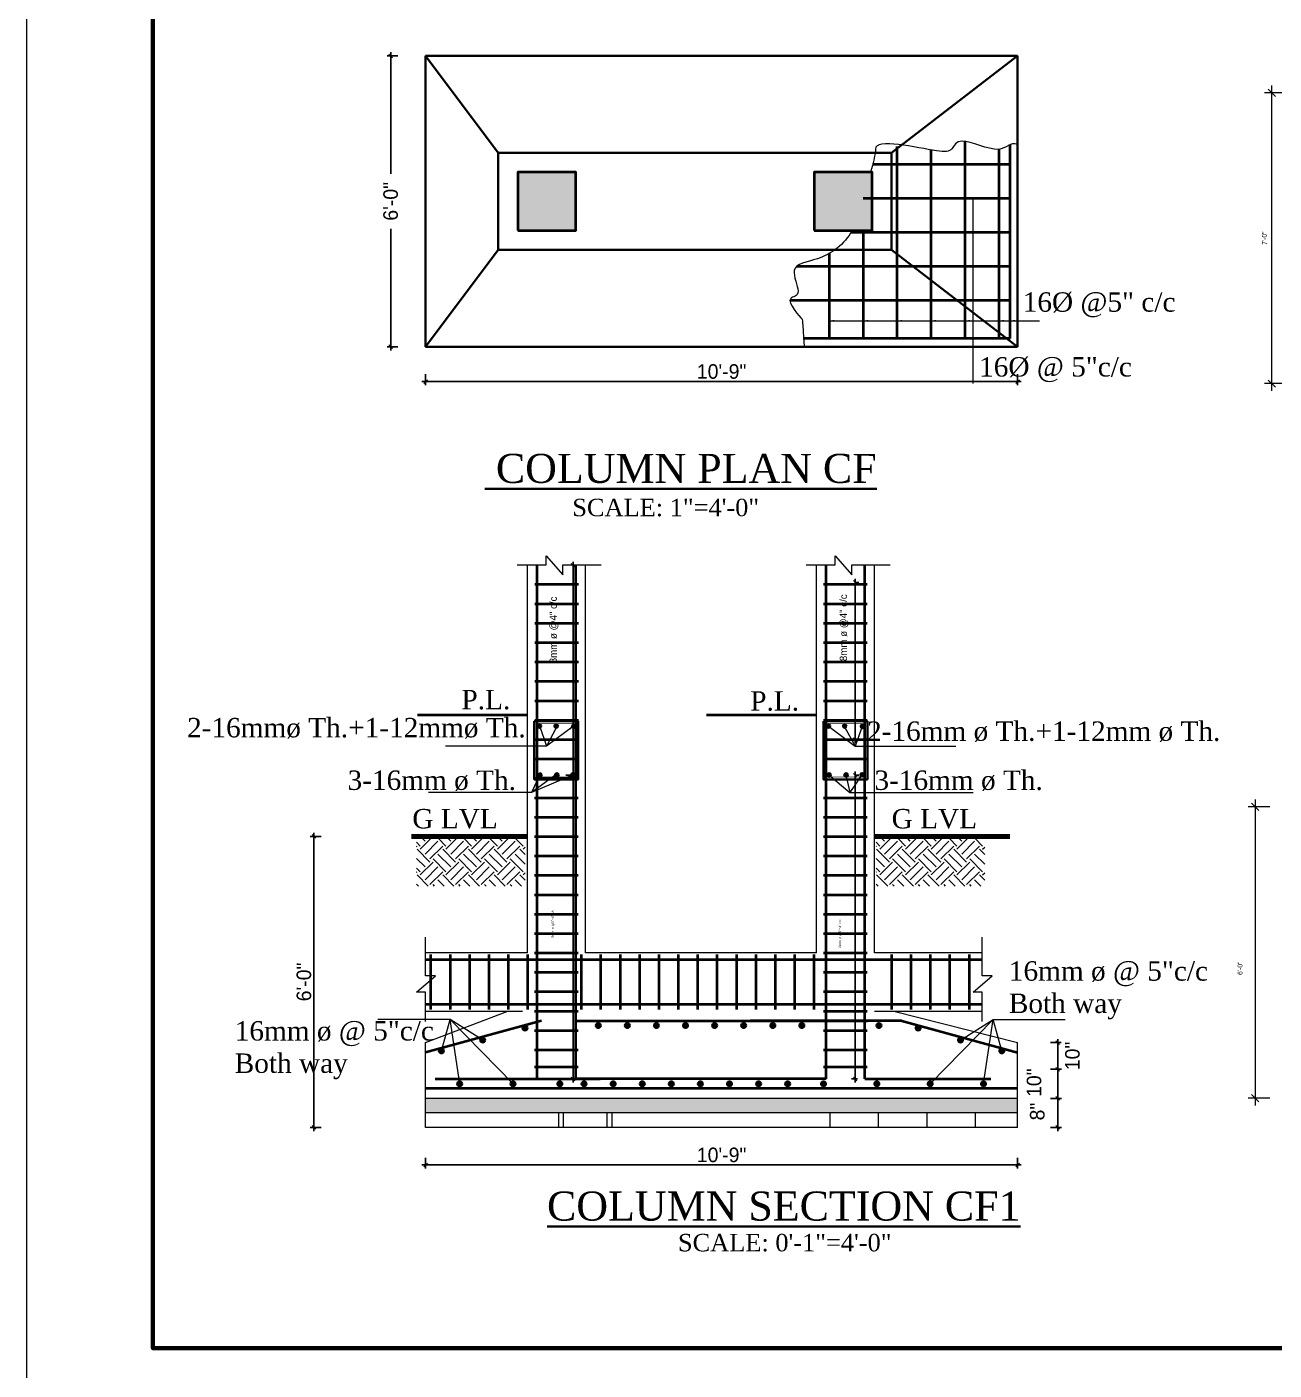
# Model space of a CAD drawing. Header units: inches. Extents: x -12073856 to 12321241, y -1226296 to 1319224.
# Drawn here: x 120330 to 120844, y 44342 to 44896 of the extents above; entities that cross this region are included whole.
import ezdxf
from ezdxf.enums import TextEntityAlignment as Align

# ---------------------------------------------------------------- set-up
doc = ezdxf.new("R2010")
doc.units = ezdxf.units.IN
doc.header["$MEASUREMENT"] = 0
doc.header["$PDMODE"] = 35
for name, color, linetype, lineweight in [('BORDER', 7, 'Continuous', 60), ('Column', 181, 'Continuous', 40), ('DIM_LINE', 173, 'Continuous', 20), ('elevation', 181, 'Continuous', 20), ('HACTH', 253, 'Continuous', 5), ('Hatch', 9, 'Continuous', 9), ('ST-REINFOR', 201, 'Continuous', 40), ('TEXT', 255, 'Continuous', 35), ('TRENCH', 1, 'Continuous', 35), ('WALL', 1, 'Continuous', 30), ('WALL ELV', 20, 'Continuous', 20), ('WALL SEC', 2, 'Continuous', 35), ('Window', 3, 'Continuous', 0)]:
    doc.layers.add(name, color=color, linetype=linetype, lineweight=lineweight)
doc.styles.add('NIR', font='COPRGTL.TTF')
doc.styles.add('ordinary', font='times.ttf')
doc.styles.get("Standard").update_dxf_attribs({"font": 'arial.ttf'})
doc.styles.add('TIMES 48', font='times.ttf', dxfattribs={"height": 4})
doc.dimstyles.new('Copy of Standard', dxfattribs={"dimtxt": 12, "dimasz": 4, "dimexe": 0, "dimexo": 6, "dimgap": 3, "dimtad": 1, "dimdec": 0, "dimzin": 0, "dimdsep": 46, "dimlunit": 4, "dimtxsty": 'Standard', "dimblk": 'ARCHTICK', "dimcen": 0.09, "dimdle": 3, "dimclrd": 256, "dimadec": 0, "dimazin": 0, "dimtfac": 1, "dimtdec": 0, "dimtofl": 0, "dimtmove": 0, "dimatfit": 3, "dimfxl": 1, "dimfxlon": 1, "dimtolj": 1, "dimtzin": 0, "dimlwd": -1, "dimarcsym": 0})
doc.dimstyles.new('nir 48', dxfattribs={"dimscale": 0.5, "dimtxt": 24, "dimasz": 3, "dimexe": 3, "dimexo": 6, "dimgap": 2, "dimtad": 3, "dimdec": 0, "dimzin": 3, "dimlunit": 4, "dimtxsty": 'NIR', "dimblk": 'OBLIQUE', "dimcen": 2.5, "dimdle": 3, "dimclrt": 3, "dimadec": 0, "dimazin": 0, "dimtfac": 1, "dimtdec": 0, "dimtmove": 2, "dimatfit": 3, "dimfxl": 1, "dimarcsym": 0})

# ---------------------------------------------------------------- blocks, each defined once
blk = doc.blocks.new('_Oblique')
at = {"color": 0, "linetype": 'ByBlock', "lineweight": -2}
blk.add_line((-0.5, -0.5), (0.5, 0.5), dxfattribs=at)
blk = doc.blocks.new('*D872')
at = {"layer": 'Defpoints', "color": 0, "lineweight": -2, "transparency": 16777216}
for p in [(83886.44, -112821.73), (83873.84, -112881.78), (83881.5, -112881.78)]:
    blk.add_point(p, dxfattribs=at)
at = {"layer": 'DIM_LINE', "color": 0, "lineweight": -2, "transparency": 16777216}
for p, q in [((83876.84, -112821.73), (83872.34, -112821.73)), ((83876.84, -112881.78), (83872.34, -112881.78))]:
    blk.add_line(p, q, dxfattribs=at)
at = {"layer": 'DIM_LINE', "color": 0, "linetype": 'ByBlock', "lineweight": -2, "transparency": 16777216}
blk.add_line((83873.84, -112820.23), (83873.84, -112883.28), dxfattribs=at)
at = {"layer": 'DIM_LINE', "color": 0, "lineweight": -2, "transparency": 16777216, "xscale": 1.5, "yscale": 1.5, "zscale": 1.5}
for p, rotation in [((83873.84, -112821.73), 90), ((83873.84, -112881.78), 270)]:
    blk.add_blockref('_Oblique', p, dxfattribs=dict(at, rotation=rotation))
at = {"layer": 'DIM_LINE', "color": 3, "transparency": 16777216, "insert": (83870.7, -112855), "char_height": 1, "attachment_point": 5, "rotation": 90, "style": 'NIR'}
blk.add_mtext('6\'-0"', dxfattribs=at)
blk = doc.blocks.new('*D873')
at = {"layer": 'Defpoints', "color": 0, "lineweight": -2, "transparency": 16777216}
for p in [(83877.26, -112674.45), (83886.26, -112674.45), (83886.26, -112734.44)]:
    blk.add_point(p, dxfattribs=at)
at = {"layer": 'DIM_LINE', "color": 0, "lineweight": -2, "transparency": 16777216}
for p, q in [((83880.26, -112674.45), (83875.76, -112674.45)), ((83880.26, -112734.44), (83875.76, -112734.44))]:
    blk.add_line(p, q, dxfattribs=at)
at = {"layer": 'DIM_LINE', "color": 0, "linetype": 'ByBlock', "lineweight": -2, "transparency": 16777216}
blk.add_line((83877.26, -112735.94), (83877.26, -112672.95), dxfattribs=at)
at = {"layer": 'DIM_LINE', "color": 0, "lineweight": -2, "transparency": 16777216, "xscale": 1.5, "yscale": 1.5, "zscale": 1.5}
for p, rotation in [((83877.26, -112674.45), 90), ((83877.26, -112734.44), 270)]:
    blk.add_blockref('_Oblique', p, dxfattribs=dict(at, rotation=rotation))
at = {"layer": 'DIM_LINE', "color": 3, "transparency": 16777216, "insert": (83875.73, -112704.44), "char_height": 1, "attachment_point": 5, "rotation": 90, "style": 'NIR'}
blk.add_mtext('7\'-0"', dxfattribs=at)
blk = doc.blocks.new('A$C269C7F18')
at = {"layer": 'Column'}
h = blk.add_hatch(color=256, dxfattribs=at)
h.paths.add_polyline_path([(12, 12), (8.85, 12), (8.86, 6), (12, 6)])
h.paths.add_polyline_path([(5.74, 12), (0, 12), (0, 6), (5.75, 6)])
h.paths.add_polyline_path([(8.85, 12), (5.74, 12), (5.75, 6), (8.86, 6)])
h.paths.add_polyline_path([(5.75, 6), (0, 6), (0, 0), (5.76, 0)])
h.paths.add_polyline_path([(8.86, 6), (5.75, 6), (5.76, 0), (8.87, 0)])
h.paths.add_polyline_path([(12, 6), (8.86, 6), (8.87, 0), (12, 0)])
blk.add_lwpolyline([(0, 0), (12, 0), (12, 12), (0, 12)], close=True, dxfattribs=at)
blk = doc.blocks.new('_ArchTick')
at = {"color": 0, "linetype": 'ByBlock', "const_width": 0.15}
blk.add_lwpolyline([(-0.5, -0.5), (0.5, 0.5)], dxfattribs=at)
blk = doc.blocks.new('*D1030')
at = {"layer": 'Defpoints', "color": 0, "transparency": 16777216}
for p in [(120479.7, 44883.94), (120494.09, 44883.94), (120494.09, 44763.94)]:
    blk.add_point(p, dxfattribs=at)
at = {"layer": 'DIM_LINE', "color": 0, "lineweight": -2, "transparency": 16777216}
for p, q in [((120482.7, 44883.94), (120478.2, 44883.94)), ((120482.7, 44763.94), (120478.2, 44763.94))]:
    blk.add_line(p, q, dxfattribs=at)
at = {"layer": 'DIM_LINE', "color": 0, "linetype": 'ByBlock', "lineweight": -2, "transparency": 16777216}
for p, q in [((120479.7, 44885.44), (120479.7, 44835.25)), ((120479.7, 44762.44), (120479.7, 44812.62))]:
    blk.add_line(p, q, dxfattribs=at)
at = {"layer": 'DIM_LINE', "color": 0, "lineweight": -2, "transparency": 16777216, "xscale": 1.5, "yscale": 1.5, "zscale": 1.5}
for p, rotation in [((120479.7, 44883.94), 90), ((120479.7, 44763.94), 270)]:
    blk.add_blockref('_Oblique', p, dxfattribs=dict(at, rotation=rotation))
at = {"layer": 'DIM_LINE', "color": 3, "transparency": 16777216, "insert": (120479.7, 44823.94), "char_height": 6, "attachment_point": 5, "rotation": 90, "style": 'NIR'}
blk.add_mtext('6\'-0"', dxfattribs=at)
blk = doc.blocks.new('*D1031')
at = {"layer": 'Defpoints', "color": 0, "transparency": 16777216}
for p in [(120553.02, 44673.78), (120554.94, 44587.24), (120560.09, 44587.24)]:
    blk.add_point(p, dxfattribs=at)
at = {"layer": 'DIM_LINE', "color": 0, "linetype": 'ByBlock', "lineweight": -2, "transparency": 16777216}
blk.add_line((120554.94, 44675.28), (120554.94, 44585.74), dxfattribs=at)
at = {"layer": 'DIM_LINE', "color": 0, "lineweight": -2, "transparency": 16777216}
for p, q in [((120554.94, 44673.78), (120556.44, 44673.78)), ((120557.09, 44587.24), (120553.44, 44587.24))]:
    blk.add_line(p, q, dxfattribs=at)
at = {"layer": 'DIM_LINE', "color": 0, "lineweight": -2, "transparency": 16777216, "xscale": 1.5, "yscale": 1.5, "zscale": 1.5}
for p, rotation in [((120554.94, 44673.78), 90), ((120554.94, 44587.24), 270)]:
    blk.add_blockref('_Oblique', p, dxfattribs=dict(at, rotation=rotation))
at = {"layer": 'DIM_LINE', "color": 3, "transparency": 16777216, "insert": (120547.05, 44647.16), "char_height": 3, "attachment_point": 5, "rotation": 90, "style": 'NIR'}
blk.add_mtext('8mm ø @4" c/c', dxfattribs=at)
blk = doc.blocks.new('*D1032')
at = {"layer": 'Defpoints', "color": 0, "transparency": 16777216}
for p in [(120542.09, 44587.24), (120554.94, 44461.97), (120556.09, 44461.97)]:
    blk.add_point(p, dxfattribs=at)
at = {"layer": 'DIM_LINE', "color": 0, "linetype": 'ByBlock', "lineweight": -2, "transparency": 16777216}
blk.add_line((120554.94, 44588.74), (120554.94, 44460.47), dxfattribs=at)
at = {"layer": 'DIM_LINE', "color": 0, "lineweight": -2, "transparency": 16777216}
for p, q in [((120551.94, 44587.24), (120556.44, 44587.24)), ((120554.94, 44461.97), (120553.44, 44461.97))]:
    blk.add_line(p, q, dxfattribs=at)
at = {"layer": 'DIM_LINE', "color": 0, "lineweight": -2, "transparency": 16777216, "xscale": 1.5, "yscale": 1.5, "zscale": 1.5}
for p, rotation in [((120554.94, 44587.24), 90), ((120554.94, 44461.97), 270)]:
    blk.add_blockref('_Oblique', p, dxfattribs=dict(at, rotation=rotation))
at = {"layer": 'DIM_LINE', "color": 3, "transparency": 16777216, "insert": (120546.58, 44525.98), "char_height": 1, "attachment_point": 5, "rotation": 90, "style": 'NIR'}
blk.add_mtext('8mm ø @6"+4" c/c', dxfattribs=at)
blk = doc.blocks.new('*D1033')
at = {"layer": 'Defpoints', "color": 0, "transparency": 16777216}
for p in [(120670.94, 44666.77), (120671.33, 44601.94), (120671.33, 44601.94)]:
    blk.add_point(p, dxfattribs=at)
at = {"layer": 'DIM_LINE', "color": 0, "linetype": 'ByBlock', "lineweight": -2, "transparency": 16777216}
blk.add_line((120671.33, 44668.27), (120671.33, 44600.44), dxfattribs=at)
at = {"layer": 'DIM_LINE', "color": 0, "lineweight": -2, "transparency": 16777216}
for p, q in [((120671.33, 44666.77), (120672.83, 44666.77)), ((120671.33, 44601.94), (120669.83, 44601.94))]:
    blk.add_line(p, q, dxfattribs=at)
at = {"layer": 'DIM_LINE', "color": 0, "lineweight": -2, "transparency": 16777216, "xscale": 1.5, "yscale": 1.5, "zscale": 1.5}
for p, rotation in [((120671.33, 44666.77), 90), ((120671.33, 44601.94), 270)]:
    blk.add_blockref('_Oblique', p, dxfattribs=dict(at, rotation=rotation))
at = {"layer": 'DIM_LINE', "color": 3, "transparency": 16777216, "insert": (120666.78, 44648.06), "char_height": 3, "attachment_point": 5, "rotation": 90, "style": 'NIR'}
blk.add_mtext('8mm ø @4" c/c', dxfattribs=at)
blk = doc.blocks.new('*D1034')
at = {"layer": 'Defpoints', "color": 0, "transparency": 16777216}
for p in [(120669.32, 44587.24), (120671.33, 44461.97), (120675.33, 44461.97)]:
    blk.add_point(p, dxfattribs=at)
at = {"layer": 'DIM_LINE', "color": 0, "linetype": 'ByBlock', "lineweight": -2, "transparency": 16777216}
blk.add_line((120671.33, 44588.74), (120671.33, 44460.47), dxfattribs=at)
at = {"layer": 'DIM_LINE', "color": 0, "lineweight": -2, "transparency": 16777216}
for p, q in [((120671.33, 44587.24), (120672.83, 44587.24)), ((120672.33, 44461.97), (120669.83, 44461.97))]:
    blk.add_line(p, q, dxfattribs=at)
at = {"layer": 'DIM_LINE', "color": 0, "lineweight": -2, "transparency": 16777216, "xscale": 1.5, "yscale": 1.5, "zscale": 1.5}
for p, rotation in [((120671.33, 44587.24), 90), ((120671.33, 44461.97), 270)]:
    blk.add_blockref('_Oblique', p, dxfattribs=dict(at, rotation=rotation))
at = {"layer": 'DIM_LINE', "color": 3, "transparency": 16777216, "insert": (120665.14, 44521.97), "char_height": 1, "attachment_point": 5, "rotation": 90, "style": 'NIR'}
blk.add_mtext('8mm ø @6"+4" c/c', dxfattribs=at)
blk = doc.blocks.new('*D1035')
at = {"layer": 'Defpoints', "color": 0, "transparency": 16777216}
for p in [(120448.03, 44561.97), (120460.95, 44561.97), (120460.95, 44441.97)]:
    blk.add_point(p, dxfattribs=at)
at = {"layer": 'DIM_LINE', "color": 0, "lineweight": -2, "transparency": 16777216}
for p, q in [((120451.03, 44561.97), (120446.53, 44561.97)), ((120451.03, 44441.97), (120446.53, 44441.97))]:
    blk.add_line(p, q, dxfattribs=at)
at = {"layer": 'DIM_LINE', "color": 0, "linetype": 'ByBlock', "lineweight": -2, "transparency": 16777216}
blk.add_line((120448.03, 44440.47), (120448.03, 44563.47), dxfattribs=at)
at = {"layer": 'DIM_LINE', "color": 0, "lineweight": -2, "transparency": 16777216, "xscale": 1.5, "yscale": 1.5, "zscale": 1.5}
for p, rotation in [((120448.03, 44561.97), 90), ((120448.03, 44441.97), 270)]:
    blk.add_blockref('_Oblique', p, dxfattribs=dict(at, rotation=rotation))
at = {"layer": 'DIM_LINE', "color": 3, "transparency": 16777216, "insert": (120443.92, 44501.97), "char_height": 6, "attachment_point": 5, "rotation": 90, "style": 'NIR'}
blk.add_mtext('6\'-0"', dxfattribs=at)
blk = doc.blocks.new('*D1036')
at = {"layer": 'Defpoints', "color": 0, "transparency": 16777216}
for p in [(120718.01, 44453.97), (120718.01, 44441.97), (120754.9, 44441.97)]:
    blk.add_point(p, dxfattribs=at)
at = {"layer": 'DIM_LINE', "color": 0, "linetype": 'ByBlock', "lineweight": -2, "transparency": 16777216}
blk.add_line((120754.9, 44455.47), (120754.9, 44440.47), dxfattribs=at)
at = {"layer": 'DIM_LINE', "color": 0, "lineweight": -2, "transparency": 16777216}
for p, q in [((120751.9, 44453.97), (120756.4, 44453.97)), ((120751.9, 44441.97), (120756.4, 44441.97))]:
    blk.add_line(p, q, dxfattribs=at)
at = {"layer": 'DIM_LINE', "color": 0, "lineweight": -2, "transparency": 16777216, "xscale": 1.5, "yscale": 1.5, "zscale": 1.5}
for p, rotation in [((120754.9, 44453.97), 90), ((120754.9, 44441.97), 270)]:
    blk.add_blockref('_Oblique', p, dxfattribs=dict(at, rotation=rotation))
at = {"layer": 'DIM_LINE', "color": 3, "transparency": 16777216, "insert": (120746.49, 44448.52), "char_height": 6, "attachment_point": 5, "rotation": 90, "style": 'NIR'}
blk.add_mtext('8"', dxfattribs=at)
blk = doc.blocks.new('*D1037')
at = {"layer": 'Defpoints', "color": 0, "transparency": 16777216}
for p in [(120718.24, 44465.97), (120754.9, 44465.97), (120701.45, 44453.97)]:
    blk.add_point(p, dxfattribs=at)
at = {"layer": 'DIM_LINE', "color": 0, "linetype": 'ByBlock', "lineweight": -2, "transparency": 16777216}
blk.add_line((120754.9, 44452.47), (120754.9, 44467.47), dxfattribs=at)
at = {"layer": 'DIM_LINE', "color": 0, "lineweight": -2, "transparency": 16777216}
for p, q in [((120751.9, 44465.97), (120756.4, 44465.97)), ((120751.9, 44453.97), (120756.4, 44453.97))]:
    blk.add_line(p, q, dxfattribs=at)
at = {"layer": 'DIM_LINE', "color": 0, "lineweight": -2, "transparency": 16777216, "xscale": 1.5, "yscale": 1.5, "zscale": 1.5}
for p, rotation in [((120754.9, 44465.97), 90), ((120754.9, 44453.97), 270)]:
    blk.add_blockref('_Oblique', p, dxfattribs=dict(at, rotation=rotation))
at = {"layer": 'DIM_LINE', "color": 3, "transparency": 16777216, "insert": (120745.16, 44460.42), "char_height": 6, "attachment_point": 5, "rotation": 90, "style": 'NIR'}
blk.add_mtext('10"', dxfattribs=at)
blk = doc.blocks.new('*D1038')
at = {"layer": 'Defpoints', "color": 0, "transparency": 16777216}
for p in [(120494.09, 44763.94), (120738.36, 44763.94), (120738.36, 44749.61)]:
    blk.add_point(p, dxfattribs=at)
at = {"layer": 'DIM_LINE', "color": 0, "linetype": 'ByBlock', "lineweight": -2, "transparency": 16777216}
blk.add_line((120492.59, 44749.61), (120739.86, 44749.61), dxfattribs=at)
at = {"layer": 'DIM_LINE', "color": 0, "lineweight": -2, "transparency": 16777216}
for p, q in [((120494.09, 44752.61), (120494.09, 44748.11)), ((120738.36, 44752.61), (120738.36, 44748.11))]:
    blk.add_line(p, q, dxfattribs=at)
at = {"layer": 'DIM_LINE', "color": 0, "lineweight": -2, "transparency": 16777216, "xscale": 1.5, "yscale": 1.5, "zscale": 1.5, "rotation": 180}
blk.add_blockref('_Oblique', (120494.09, 44749.61), dxfattribs=at)
at = {"layer": 'DIM_LINE', "color": 0, "lineweight": -2, "transparency": 16777216, "xscale": 1.5, "yscale": 1.5, "zscale": 1.5}
blk.add_blockref('_Oblique', (120738.36, 44749.61), dxfattribs=at)
at = {"layer": 'DIM_LINE', "color": 3, "transparency": 16777216, "insert": (120616.23, 44753.72), "char_height": 6, "attachment_point": 5, "style": 'NIR'}
blk.add_mtext('10\'-9"', dxfattribs=at)
blk = doc.blocks.new('*D1039')
at = {"layer": 'Defpoints', "color": 0, "transparency": 16777216}
for p in [(120494.09, 44441.97), (120738.36, 44441.97), (120738.36, 44426.49)]:
    blk.add_point(p, dxfattribs=at)
at = {"layer": 'DIM_LINE', "color": 0, "lineweight": -2, "transparency": 16777216}
for p, q in [((120494.09, 44429.49), (120494.09, 44424.99)), ((120738.36, 44429.49), (120738.36, 44424.99))]:
    blk.add_line(p, q, dxfattribs=at)
at = {"layer": 'DIM_LINE', "color": 0, "linetype": 'ByBlock', "lineweight": -2, "transparency": 16777216}
blk.add_line((120492.59, 44426.49), (120739.86, 44426.49), dxfattribs=at)
at = {"layer": 'DIM_LINE', "color": 0, "lineweight": -2, "transparency": 16777216, "xscale": 1.5, "yscale": 1.5, "zscale": 1.5, "rotation": 180}
blk.add_blockref('_Oblique', (120494.09, 44426.49), dxfattribs=at)
at = {"layer": 'DIM_LINE', "color": 0, "lineweight": -2, "transparency": 16777216, "xscale": 1.5, "yscale": 1.5, "zscale": 1.5}
blk.add_blockref('_Oblique', (120738.36, 44426.49), dxfattribs=at)
at = {"layer": 'DIM_LINE', "color": 3, "transparency": 16777216, "insert": (120616.23, 44430.6), "char_height": 6, "attachment_point": 5, "style": 'NIR'}
blk.add_mtext('10\'-9"', dxfattribs=at)
blk = doc.blocks.new('*D1040')
at = {"layer": 'Defpoints', "color": 0, "transparency": 16777216}
for p in [(120738.36, 44476.94), (120754.89, 44476.94), (120754.9, 44465.97)]:
    blk.add_point(p, dxfattribs=at)
at = {"layer": 'DIM_LINE', "color": 0, "linetype": 'ByBlock', "lineweight": -2, "transparency": 16777216}
blk.add_line((120754.89, 44464.47), (120754.89, 44478.44), dxfattribs=at)
at = {"layer": 'DIM_LINE', "color": 0, "lineweight": -2, "transparency": 16777216}
for p, q in [((120751.89, 44476.94), (120756.39, 44476.94)), ((120754.89, 44465.97), (120753.39, 44465.97))]:
    blk.add_line(p, q, dxfattribs=at)
at = {"layer": 'DIM_LINE', "color": 0, "lineweight": -2, "transparency": 16777216, "xscale": 1.5, "yscale": 1.5, "zscale": 1.5}
for p, rotation in [((120754.89, 44476.94), 90), ((120754.89, 44465.97), 270)]:
    blk.add_blockref('_Oblique', p, dxfattribs=dict(at, rotation=rotation))
at = {"layer": 'DIM_LINE', "color": 3, "transparency": 16777216, "insert": (120761, 44471.46), "char_height": 6, "attachment_point": 5, "rotation": 90, "style": 'NIR'}
blk.add_mtext('10"', dxfattribs=at)
blk = doc.blocks.new('DFHRH')
at = {"layer": 'DIM_LINE'}
dim = blk.add_linear_dim(base=(83877.26, -112674.45), p1=(83886.26, -112734.44), p2=(83886.26, -112674.45), angle=90, text='7\'-0"', dimstyle='nir 48', override={"dimtxt": 2, "dimfxl": 6, "dimfxlon": 1, "dimarcsym": 1}, dxfattribs=at)
dim.commit()
dim.dimension.update_dxf_attribs({"geometry": '*D873', "text_midpoint": (83875.73, -112704.44)})
dim = blk.add_linear_dim(base=(83873.84, -112881.78), p1=(83886.44, -112821.73), p2=(83881.5, -112881.78), angle=90, text='6\'-0"', dimstyle='nir 48', override={"dimtxt": 2, "dimfxl": 6, "dimfxlon": 1, "dimarcsym": 1}, dxfattribs=at)
dim.commit()
dim.dimension.update_dxf_attribs({"geometry": '*D872', "text_midpoint": (83870.7, -112855), "dimtype": 128})

msp = doc.modelspace()

# ---------------------------------------------------------------- hatches: boundary and pattern name
at = {"layer": 'HACTH'}
h = msp.add_hatch(dxfattribs=at)
h.set_pattern_fill('AR-CONC', color=256, style=0)
h.set_pattern_definition([(50, (-21253.6396, 187844.918), (7.17260183, -0.62752135), [0.75, -8.25]), (355, (-21253.6396, 187844.918), (-1.38751334, 7.52192134), [0.6, -6.6]), (100.4514, (-21253.042, 187844.866), (5.78509382, 6.89439542), [0.6374019, -7.01142112]), (46.1842, (-21253.64, 187846.918), (10.6724105, -1.65519014), [1.125, -12.375]), (96.6356, (-21252.75, 187846.78), (9.34662706, 9.7411787), [0.9561029, -10.51713]), (351.1842, (-21253.64, 187846.918), (9.34661945, 9.741186), [0.9, -9.9]), (21, (-21252.6396, 187846.418), (5.96907052, -4.0261889), [0.75, -8.25]), (326, (-21252.6396, 187846.418), (2.43315332, 7.25150045), [0.6, -6.6]), (71.4514, (-21252.142, 187846.0826), (8.40222629, 3.22530497), [0.6374019, -7.01142112]), (37.5, (-21253.6396, 187844.9181), (0.121598553, 3.328938538), [0, -6.52, 0, -6.7, 0, -6.625]), (7.5, (-21253.6396, 187844.918), (2.630695374, 3.94411712), [0, -3.82, 0, -6.37, 0, -2.525]), (327.5, (-21255.8696, 187844.918), (5.33822436, -0.225548717), [0, -2.5, 0, -7.8, 0, -10.35]), (317.5, (-21256.8696, 187844.918), (5.83186169, 1.00104982), [0, -3.25, 0, -5.18, 0, -7.35])])
h.paths.add_polyline_path([(120494.09, 44453.97), (120494.09, 44447.97), (120738.36, 44447.97), (120738.36, 44453.97)])
at = {"layer": 'Hatch'}
h = msp.add_hatch(dxfattribs=at)
h.set_pattern_fill('EARTH', color=256, scale=30, angle=45, style=0)
h.set_pattern_definition([(45, (47533.0435, 11301.0276), (9e-16, 10.6066017), [7.5, -7.5]), (45, (47531.055, 11303.016), (9e-16, 10.6066017), [7.5, -7.5]), (45, (47529.066, 11305.005), (9e-16, 10.6066017), [7.5, -7.5]), (135, (47529.066, 11306.331), (-10.6066017, 9e-16), [7.5, -7.5]), (135, (47531.055, 11308.3196), (-10.6066017, 9e-16), [7.5, -7.5]), (135, (47533.0435, 11310.308), (-10.6066017, 9e-16), [7.5, -7.5])])
h.paths.add_polyline_path([(120535.16, 44561.11), (120490.36, 44561.11), (120490.36, 44541.5), (120535.16, 44541.5)])
h = msp.add_hatch(dxfattribs=at)
h.set_pattern_fill('EARTH', color=256, scale=30, angle=45, style=0)
h.set_pattern_definition([(45, (47722.655, 11301.0276), (9e-16, 10.6066017), [7.5, -7.5]), (45, (47720.666, 11303.016), (9e-16, 10.6066017), [7.5, -7.5]), (45, (47718.6776, 11305.005), (9e-16, 10.6066017), [7.5, -7.5]), (135, (47718.6776, 11306.331), (-10.6066017, 9e-16), [7.5, -7.5]), (135, (47720.666, 11308.3196), (-10.6066017, 9e-16), [7.5, -7.5]), (135, (47722.655, 11310.308), (-10.6066017, 9e-16), [7.5, -7.5])])
h.paths.add_polyline_path([(120724.78, 44561.11), (120679.97, 44561.11), (120679.97, 44541.5), (120724.78, 44541.5)])
at = {"layer": 'WALL SEC'}
for points in [[(120540.34, 44607.54, 1), (120541.78, 44607.54, 1)], [(120540.34, 44607.54, 1), (120541.78, 44607.54, 1)], [(120541.81, 44607.54, -1), (120540.37, 44607.54, -1)], [(120547.28, 44607.53, 1), (120548.72, 44607.53, 1)], [(120547.28, 44607.53, 1), (120548.72, 44607.53, 1)], [(120548.75, 44607.53, -1), (120547.31, 44607.53, -1)], [(120554.44, 44607.43, 1), (120555.88, 44607.43, 1)], [(120554.44, 44607.43, 1), (120555.88, 44607.43, 1)], [(120555.91, 44607.43, -1), (120554.47, 44607.43, -1)], [(120659.56, 44607.54, 1), (120661, 44607.54, 1)], [(120659.56, 44607.54, 1), (120661, 44607.54, 1)], [(120661.03, 44607.54, -1), (120659.59, 44607.54, -1)], [(120666.26, 44607.53, 1), (120667.7, 44607.53, 1)], [(120666.26, 44607.53, 1), (120667.7, 44607.53, 1)], [(120667.73, 44607.53, -1), (120666.29, 44607.53, -1)], [(120673.66, 44607.43, 1), (120675.1, 44607.43, 1)], [(120673.66, 44607.43, 1), (120675.1, 44607.43, 1)], [(120675.14, 44607.43, -1), (120673.7, 44607.43, -1)], [(120540.55, 44587.36, 1), (120541.99, 44587.36, 1)], [(120540.55, 44587.36, 1), (120541.99, 44587.36, 1)], [(120542.02, 44587.36, -1), (120540.58, 44587.36, -1)], [(120547.55, 44587.36, 1), (120548.99, 44587.36, 1)], [(120547.55, 44587.36, 1), (120548.99, 44587.36, 1)], [(120549.02, 44587.36, -1), (120547.58, 44587.36, -1)], [(120554.21, 44587.42, 1), (120555.65, 44587.42, 1)], [(120554.21, 44587.42, 1), (120555.65, 44587.42, 1)], [(120555.68, 44587.42, -1), (120554.24, 44587.42, -1)], [(120659.85, 44587.36, 1), (120661.29, 44587.36, 1)], [(120659.85, 44587.36, 1), (120661.29, 44587.36, 1)], [(120661.32, 44587.36, -1), (120659.88, 44587.36, -1)], [(120666.85, 44587.36, 1), (120668.29, 44587.36, 1)], [(120666.85, 44587.36, 1), (120668.29, 44587.36, 1)], [(120668.32, 44587.36, -1), (120666.88, 44587.36, -1)], [(120673.51, 44587.42, 1), (120674.95, 44587.42, 1)], [(120673.51, 44587.42, 1), (120674.95, 44587.42, 1)], [(120674.98, 44587.42, -1), (120673.54, 44587.42, -1)], [(120534.12, 44482.98, 1), (120536.12, 44482.98, 1)], [(120566.34, 44483.98, -1), (120564.34, 44483.98, -1)], [(120578.34, 44483.98, -1), (120576.34, 44483.98, -1)], [(120590.34, 44483.98, -1), (120588.34, 44483.98, -1)], [(120602.34, 44483.98, -1), (120600.34, 44483.98, -1)], [(120614.34, 44483.98, -1), (120612.34, 44483.98, -1)], [(120626.34, 44483.98, -1), (120624.34, 44483.98, -1)], [(120638.34, 44483.98, -1), (120636.34, 44483.98, -1)], [(120650.34, 44483.98, -1), (120648.34, 44483.98, -1)], [(120682.14, 44483.98, -1), (120680.14, 44483.98, -1)], [(120698.34, 44482.98, -1), (120696.34, 44482.98, -1)], [(120516.65, 44478.01, 1), (120518.65, 44478.01, 1)], [(120715.8, 44478.01, -1), (120713.8, 44478.01, -1)], [(120499.63, 44473.55, 1), (120501.63, 44473.55, 1)], [(120732.82, 44473.55, -1), (120730.82, 44473.55, -1)], [(120509.17, 44459.96, 1), (120507.17, 44459.96, 1)], [(120531.17, 44459.96, 1), (120529.17, 44459.96, 1)], [(120548.49, 44459.96, -1), (120550.49, 44459.96, -1)], [(120558.49, 44459.96, -1), (120560.49, 44459.96, -1)], [(120570.49, 44459.96, -1), (120572.49, 44459.96, -1)], [(120582.49, 44459.96, -1), (120584.49, 44459.96, -1)], [(120594.49, 44459.96, -1), (120596.49, 44459.96, -1)], [(120606.49, 44459.96, -1), (120608.49, 44459.96, -1)], [(120618.49, 44459.96, -1), (120620.49, 44459.96, -1)], [(120630.49, 44459.96, -1), (120632.49, 44459.96, -1)], [(120642.49, 44459.96, -1), (120644.49, 44459.96, -1)], [(120657.28, 44459.96, -1), (120659.28, 44459.96, -1)], [(120679.28, 44459.96, -1), (120681.28, 44459.96, -1)], [(120701.28, 44459.96, -1), (120703.28, 44459.96, -1)], [(120723.28, 44459.96, -1), (120725.28, 44459.96, -1)]]:
    msp.add_hatch(color=256, dxfattribs=at).paths.add_polyline_path(points)

# ---------------------------------------------------------------- linework, layer by layer
at = {"layer": 'BORDER'}
msp.add_lwpolyline([(123444.42, 46441.74), (123444.42, 44350.89), (120381.59, 44350.89), (120381.59, 46441.74)], close=True, dxfattribs=at)
at = {"layer": 'Column'}
for points in [[(120532.09, 44811.94), (120556.09, 44811.94), (120556.09, 44835.94), (120532.09, 44835.94), (120532.09, 44811.94)], [(120654.36, 44811.94), (120678.36, 44811.94), (120678.36, 44835.94), (120654.36, 44835.94), (120654.36, 44811.94)]]:
    msp.add_lwpolyline(points, dxfattribs=at)
for points in [[(120532.09, 44811.94), (120556.09, 44811.94), (120556.09, 44835.94), (120532.09, 44835.94)], [(120654.36, 44811.94), (120678.36, 44811.94), (120678.36, 44835.94), (120654.36, 44835.94)]]:
    msp.add_lwpolyline(points, close=True, dxfattribs=at)
at = {"layer": 'Column', "const_width": 0.2}
for points in [[(120540.96, 44608.48), (120555.09, 44608.48, -0.414214), (120556.09, 44607.48), (120556.09, 44587.48, -0.414214), (120555.09, 44586.48), (120540.96, 44586.48, -0.414214), (120539.96, 44587.48), (120539.96, 44607.48, -0.414214)], [(120660.26, 44608.48), (120674.39, 44608.48, -0.414214), (120675.39, 44607.48), (120675.39, 44587.48, -0.414214), (120674.39, 44586.48), (120660.26, 44586.48, -0.414214), (120659.26, 44587.48), (120659.26, 44607.48, -0.414214)]]:
    msp.add_lwpolyline(points, format="xyb", close=True, dxfattribs=at)
at = {"layer": 'DIM_LINE'}
for p, q in [((120556.17, 44607.48), (120555.42, 44606.42)), ((120675.39, 44607.48), (120674.64, 44606.42))]:
    msp.add_line(p, q, dxfattribs=at)
at = {"layer": 'DIM_LINE', "const_width": 2}
for points in [[(120488.24, 44561.97), (120536.09, 44561.97)], [(120735.17, 44561.97), (120679.33, 44561.97)]]:
    msp.add_lwpolyline(points, dxfattribs=at)
at = {"layer": 'DIM_LINE'}
for points, knots in [([(120738.36, 44847.31), (120735.26, 44848.83), (120732.67, 44841.91), (120713.8, 44851.41), (120711.35, 44844.37), (120705.55, 44843.95), (120677.53, 44850.69), (120679.95, 44844.4), (120677.71, 44835.94)], [37.108323, 37.108323, 37.108323, 37.108323, 43.242576, 49.95234, 54.997892, 60.978869, 73.418852, 74.68227, 74.68227, 74.68227, 74.68227]), ([(120670.05, 44811.94), (120666.98, 44806.12), (120657.52, 44799.19), (120643.28, 44798.27), (120649.91, 44784.37), (120640.49, 44785.06), (120649.53, 44775.26), (120649.53, 44775.26), (120650.34, 44764.18)], [34.328629, 34.328629, 34.328629, 34.328629, 43.242576, 49.95234, 54.997892, 60.978869, 73.418852, 75.377123, 75.377123, 75.377123, 75.377123])]:
    msp.add_open_spline(points, degree=3, knots=knots, dxfattribs=at)
at = {"layer": 'elevation'}
msp.add_line((120538.76, 44811.94), (120532.09, 44811.94), dxfattribs=at)
at = {"layer": 'HACTH'}
for p, q in [((120549.02, 44441.97), (120549.02, 44447.97)), ((120551.02, 44441.97), (120551.02, 44447.97)), ((120569.02, 44441.97), (120569.02, 44447.97)), ((120571.02, 44441.97), (120571.02, 44447.97)), ((120661.02, 44441.97), (120661.02, 44447.97)), ((120681.02, 44441.97), (120681.02, 44447.97)), ((120701.02, 44441.97), (120701.02, 44447.97)), ((120721.02, 44441.97), (120721.02, 44447.97))]:
    msp.add_line(p, q, dxfattribs=at)
at = {"layer": 'Hatch', "linetype": 'Continuous'}
for points in [[(120531.89, 44673.97), (120543.89, 44673.97), (120543.88, 44677.76), (120550.74, 44669.87), (120550.74, 44673.97), (120566.58, 44673.97)], [(120651.05, 44673.97), (120663.04, 44673.97), (120663.04, 44677.76), (120669.9, 44669.87), (120669.9, 44673.97), (120685.73, 44673.97)], [(120494.09, 44485.69), (120494.09, 44497.69), (120490.31, 44497.69), (120498.19, 44504.54), (120494.09, 44504.55), (120494.09, 44520.38)], [(120723.79, 44485.69), (120723.79, 44497.69), (120720.01, 44497.69), (120727.89, 44504.54), (120723.79, 44504.55), (120723.79, 44520.38)]]:
    msp.add_lwpolyline(points, dxfattribs=at)
at = {"layer": 'ST-REINFOR'}
for p, q in [((120716.72, 44767.45), (120716.73, 44848.63)), ((120688.72, 44767.45), (120688.73, 44846.51)), ((120702.72, 44767.45), (120702.73, 44845.12)), ((120730.72, 44767.45), (120730.73, 44845.39)), ((120735.3, 44767.36), (120735.31, 44847.36)), ((120678.55, 44839.21), (120735.31, 44839.21)), ((120674.6, 44825.21), (120735.31, 44825.21)), ((120669.65, 44811.21), (120735.31, 44811.21)), ((120674.72, 44767.46), (120674.73, 44811.94)), ((120660.72, 44767.46), (120660.73, 44802.45)), ((120647.29, 44797.21), (120735.31, 44797.21)), ((120644.45, 44783.21), (120735.31, 44783.21)), ((120650.1, 44767.46), (120735.31, 44767.46)), ((120540.09, 44461.97), (120540.09, 44673.97)), ((120556.09, 44461.97), (120556.09, 44673.97)), ((120659.33, 44461.97), (120659.33, 44673.97)), ((120675.33, 44461.97), (120675.33, 44673.97)), ((120539.17, 44665.97), (120557.17, 44665.97)), ((120658.33, 44665.97), (120676.33, 44665.97)), ((120539.17, 44657.97), (120557.17, 44657.97)), ((120658.33, 44657.97), (120676.33, 44657.97)), ((120539.17, 44649.97), (120557.17, 44649.97)), ((120658.33, 44649.97), (120676.33, 44649.97)), ((120539.17, 44641.97), (120557.17, 44641.97)), ((120658.33, 44641.97), (120676.33, 44641.97)), ((120539.17, 44633.97), (120557.17, 44633.97)), ((120658.33, 44633.97), (120676.33, 44633.97)), ((120539.17, 44625.97), (120557.17, 44625.97)), ((120658.33, 44625.97), (120676.33, 44625.97)), ((120539.17, 44617.97), (120557.17, 44617.97)), ((120658.33, 44617.97), (120676.33, 44617.97)), ((120536.17, 44611.97), (120490.8, 44611.97)), ((120655.33, 44611.97), (120609.96, 44611.97)), ((120539.17, 44609.97), (120557.17, 44609.97)), ((120658.33, 44609.97), (120676.33, 44609.97)), ((120539.17, 44601.97), (120557.17, 44601.97)), ((120658.33, 44601.97), (120676.33, 44601.97)), ((120539.09, 44593.97), (120557.09, 44593.97)), ((120658.33, 44593.97), (120676.33, 44593.97)), ((120539.09, 44585.97), (120557.09, 44585.97)), ((120539.09, 44577.97), (120557.09, 44577.97)), ((120658.33, 44577.97), (120676.33, 44577.97)), ((120539.09, 44569.97), (120557.09, 44569.97)), ((120658.33, 44569.97), (120676.33, 44569.97)), ((120539.09, 44561.97), (120557.09, 44561.97)), ((120658.33, 44561.97), (120676.33, 44561.97)), ((120539.09, 44553.97), (120557.09, 44553.97)), ((120658.33, 44553.97), (120676.33, 44553.97)), ((120539.09, 44545.97), (120557.09, 44545.97)), ((120658.33, 44545.97), (120676.33, 44545.97)), ((120539.09, 44537.97), (120557.09, 44537.97)), ((120658.33, 44537.97), (120676.33, 44537.97)), ((120539.09, 44529.97), (120557.09, 44529.97)), ((120658.33, 44529.97), (120676.33, 44529.97)), ((120539.09, 44521.97), (120557.09, 44521.97)), ((120658.33, 44521.97), (120676.33, 44521.97)), ((120494.09, 44511.2), (120723.79, 44511.2)), ((120496.19, 44513.27), (120496.19, 44490.56)), ((120504.19, 44513.27), (120504.19, 44490.56)), ((120512.19, 44513.27), (120512.19, 44490.56)), ((120520.19, 44513.27), (120520.19, 44490.56)), ((120528.19, 44513.27), (120528.19, 44490.56)), ((120536.19, 44513.27), (120536.19, 44490.56)), ((120539.09, 44513.97), (120557.09, 44513.97)), ((120558.31, 44513.27), (120558.31, 44490.56)), ((120566.31, 44513.27), (120566.31, 44490.56)), ((120574.31, 44513.27), (120574.31, 44490.56)), ((120582.31, 44513.27), (120582.31, 44490.56)), ((120590.31, 44513.27), (120590.31, 44490.56)), ((120598.31, 44513.27), (120598.31, 44490.56)), ((120606.31, 44513.27), (120606.31, 44490.56)), ((120614.31, 44513.27), (120614.31, 44490.56)), ((120622.31, 44513.27), (120622.31, 44490.56)), ((120630.31, 44513.27), (120630.31, 44490.56)), ((120638.31, 44513.27), (120638.31, 44490.56)), ((120646.31, 44513.27), (120646.31, 44490.56)), ((120654.31, 44513.27), (120654.31, 44490.56)), ((120658.33, 44513.97), (120676.33, 44513.97)), ((120686.31, 44513.27), (120686.31, 44490.56)), ((120694.31, 44513.27), (120694.31, 44490.56)), ((120702.31, 44513.27), (120702.31, 44490.56)), ((120710.31, 44513.27), (120710.31, 44490.56)), ((120718.31, 44513.27), (120718.31, 44490.56)), ((120539.09, 44505.97), (120557.09, 44505.97)), ((120658.33, 44505.97), (120676.33, 44505.97)), ((120539.09, 44497.97), (120557.09, 44497.97)), ((120658.33, 44497.97), (120676.33, 44497.97)), ((120723.79, 44492.63), (120494.09, 44492.65)), ((120539.09, 44489.97), (120557.09, 44489.97)), ((120658.33, 44489.97), (120676.33, 44489.97)), ((120541.87, 44485.97), (120494.09, 44472.91)), ((120556.09, 44485.97), (120676.36, 44485.97)), ((120690.58, 44485.97), (120628.09, 44485.97)), ((120690.58, 44485.97), (120738.36, 44472.91)), ((120539.09, 44481.97), (120557.09, 44481.97)), ((120658.33, 44481.97), (120676.33, 44481.97)), ((120539.09, 44473.97), (120557.09, 44473.97)), ((120658.33, 44473.97), (120676.33, 44473.97)), ((120539.09, 44466.96), (120557.09, 44466.96)), ((120658.33, 44466.96), (120676.33, 44466.96)), ((120498.09, 44461.97), (120542.15, 44461.97)), ((120514.09, 44461.97), (120566.09, 44461.97)), ((120659.33, 44461.97), (120556.09, 44461.97)), ((120675.33, 44461.97), (120727.33, 44461.97)), ((120738.36, 44457.97), (120494.09, 44457.97))]:
    msp.add_line(p, q, dxfattribs=at)
at = {"layer": 'TRENCH'}
for p, q in [((120738.36, 44883.94), (120494.09, 44883.94)), ((120494.09, 44763.94), (120494.09, 44883.94)), ((120524.09, 44843.94), (120494.09, 44883.94)), ((120686.36, 44843.94), (120738.36, 44883.94)), ((120738.36, 44763.94), (120738.36, 44883.94)), ((120524.09, 44843.94), (120686.36, 44843.94)), ((120524.09, 44803.94), (120524.09, 44843.94)), ((120686.36, 44843.94), (120686.36, 44803.94)), ((120524.09, 44803.94), (120494.09, 44763.94)), ((120524.09, 44803.94), (120686.36, 44803.94)), ((120686.36, 44803.94), (120738.36, 44763.94)), ((120494.09, 44763.94), (120738.36, 44763.94)), ((120570.09, 44763.94), (120738.36, 44763.94))]:
    msp.add_line(p, q, dxfattribs=at)
for points in [[(120538.96, 44609.48), (120557.09, 44609.48), (120557.09, 44585.48), (120538.96, 44585.48)], [(120658.26, 44609.48), (120676.39, 44609.48), (120676.39, 44585.48), (120658.26, 44585.48)]]:
    msp.add_lwpolyline(points, close=True, dxfattribs=at)
at = {"layer": 'WALL'}
msp.add_line((120539.99, 44811.94), (120540.09, 44811.94), dxfattribs=at)
at = {"layer": 'WALL ELV'}
for p, q in [((120536.09, 44513.97), (120536.09, 44673.97)), ((120560.09, 44513.97), (120560.09, 44673.97)), ((120655.33, 44513.97), (120655.33, 44673.97)), ((120679.33, 44513.97), (120679.33, 44673.97)), ((120536.09, 44513.97), (120494.09, 44513.97)), ((120655.33, 44513.97), (120560.09, 44513.97)), ((120723.79, 44513.97), (120679.33, 44513.97)), ((120494.09, 44489.97), (120534.09, 44489.97)), ((120494.09, 44476.94), (120528.09, 44489.97)), ((120679.33, 44489.97), (120723.79, 44489.97)), ((120687.33, 44489.97), (120738.36, 44476.94)), ((120494.09, 44441.97), (120494.09, 44476.94)), ((120738.36, 44441.97), (120738.36, 44476.94)), ((120738.36, 44453.97), (120494.09, 44453.97)), ((120738.36, 44447.97), (120494.09, 44447.97)), ((120738.36, 44441.97), (120494.09, 44441.97))]:
    msp.add_line(p, q, dxfattribs=at)
at = {"layer": 'WALL SEC'}
for centre, radius in [((120541.06, 44607.54), 0.72), ((120541.06, 44607.54), 0.72), ((120541.09, 44607.54), 0.72), ((120548, 44607.53), 0.72), ((120548, 44607.53), 0.72), ((120548.03, 44607.53), 0.72), ((120555.16, 44607.43), 0.72), ((120555.16, 44607.43), 0.72), ((120555.19, 44607.43), 0.72), ((120660.28, 44607.54), 0.72), ((120660.28, 44607.54), 0.72), ((120660.31, 44607.54), 0.72), ((120666.98, 44607.53), 0.72), ((120666.98, 44607.53), 0.72), ((120667.01, 44607.53), 0.72), ((120674.38, 44607.43), 0.72), ((120674.38, 44607.43), 0.72), ((120674.42, 44607.43), 0.72), ((120541.27, 44587.36), 0.72), ((120541.27, 44587.36), 0.72), ((120541.3, 44587.36), 0.72), ((120548.27, 44587.36), 0.72), ((120548.27, 44587.36), 0.72), ((120548.3, 44587.36), 0.72), ((120554.93, 44587.42), 0.72), ((120554.93, 44587.42), 0.72), ((120554.96, 44587.42), 0.72), ((120660.57, 44587.36), 0.72), ((120660.57, 44587.36), 0.72), ((120660.6, 44587.36), 0.72), ((120667.57, 44587.36), 0.72), ((120667.57, 44587.36), 0.72), ((120667.6, 44587.36), 0.72), ((120674.23, 44587.42), 0.72), ((120674.23, 44587.42), 0.72), ((120674.26, 44587.42), 0.72), ((120535.12, 44482.98), 1), ((120565.34, 44483.98), 1), ((120577.34, 44483.98), 1), ((120589.34, 44483.98), 1), ((120601.34, 44483.98), 1), ((120613.34, 44483.98), 1), ((120625.34, 44483.98), 1), ((120637.34, 44483.98), 1), ((120649.34, 44483.98), 1), ((120681.14, 44483.98), 1), ((120697.34, 44482.98), 1), ((120517.65, 44478.01), 1), ((120714.8, 44478.01), 1), ((120500.63, 44473.55), 1), ((120731.82, 44473.55), 1), ((120508.17, 44459.96), 1), ((120530.17, 44459.96), 1), ((120549.49, 44459.96), 1), ((120559.49, 44459.96), 1), ((120571.49, 44459.96), 1), ((120583.49, 44459.96), 1), ((120595.49, 44459.96), 1), ((120607.49, 44459.96), 1), ((120619.49, 44459.96), 1), ((120631.49, 44459.96), 1), ((120643.49, 44459.96), 1), ((120658.28, 44459.96), 1), ((120680.28, 44459.96), 1), ((120702.28, 44459.96), 1), ((120724.28, 44459.96), 1)]:
    msp.add_circle(centre, radius, dxfattribs=at)
at = {"layer": 'Window'}
msp.add_lwpolyline([(123496.42, 46493.74), (123496.42, 44298.89), (120329.59, 44298.89), (120329.59, 46493.74)], close=True, dxfattribs=at)

# ---------------------------------------------------------------- block references
at = {"layer": 'DIM_LINE', "xscale": 2, "yscale": 2, "zscale": 2}
for name, p in [('DFHRH', (-46911.26, 270217.62)), ('A$C269C7F18', (120532.09, 44811.94)), ('A$C269C7F18', (120654.36, 44811.94))]:
    msp.add_blockref(name, p, dxfattribs=at)

# ---------------------------------------------------------------- texts
at = {"style": 'ordinary'}
for p in [(120518.97, 44618.45), (120638.12, 44617.89)]:
    msp.add_text('P.L.', height=8, dxfattribs=at).set_placement(p, align=Align.MIDDLE_CENTER)
at = {"char_height": 8, "width": 91.1101, "attachment_point": 5, "style": 'ordinary'}
for insert in [(120506.25, 44569.22), (120704, 44569.22)]:
    msp.add_mtext('{\\fTimes New Roman|b0|i0|c0|p18;G LVL}', dxfattribs=dict(at, insert=insert))
at = {"layer": 'TEXT', "style": 'TIMES 48'}
for s, p in [('%%U COLUMN PLAN CF', (120518.57, 44707.79)), ('%%UCOLUMN SECTION CF1', (120544.2, 44403.55))]:
    msp.add_text(s, height=12, dxfattribs=at).set_placement(p)
msp.add_text('SCALE: 0\'-1"=4\'-0"', height=7.2, dxfattribs=at).set_placement((120642.28, 44394.46), align=Align.MIDDLE_CENTER)
at = {"layer": 'TEXT', "color": 3, "char_height": 8, "attachment_point": 7, "style": 'TIMES 48'}
for s, insert in [('16Ø @5" c/c', (120740.46, 44776.09)), ('16Ø @ 5"c/c ', (120722.47, 44749.35)), ('2-16mmø Th.+1-12mmø Th.', (120395.68, 44602.36)), ('16mm ø @ 5"c/c\\PBoth way', (120734.74, 44486.53)), ('16mm ø @ 5"c/c\\PBoth way', (120415.36, 44461.83))]:
    msp.add_mtext(s, dxfattribs=dict(at, insert=insert))
at = {"layer": 'TEXT', "insert": (120593.17, 44697.58), "char_height": 7.2, "width": 216.4317, "attachment_point": 5, "style": 'TIMES 48'}
msp.add_mtext('SCALE: 1"=4\'-0"', dxfattribs=at)
at = {"layer": 'TEXT', "char_height": 8, "attachment_point": 9, "style": 'TIMES 48'}
for s, insert in [('2-16mm ø Th.+1-12mm ø Th.', (120822, 44600.91)), ('3-16mm ø Th.', (120531.37, 44580.68)), ('3-16mm ø Th.', (120748.76, 44580.68))]:
    msp.add_mtext(s, dxfattribs=dict(at, insert=insert))

# ---------------------------------------------------------------- dimensions: what is measured, and where the dimension line sits
at = {"layer": 'DIM_LINE'}
for base, p1, p2, angle, text, override, picture, middle in [((120479.7, 44883.94), (120494.09, 44763.94), (120494.09, 44883.94), 90, '6\'-0"', {"dimtxt": 12, "dimfxl": 6, "dimfxlon": 1, "dimarcsym": 1}, '*D1030', (120479.7, 44823.94)), ((120554.94, 44587.24), (120553.02, 44673.78), (120560.09, 44587.24), 270, '8mm ø @4" c/c', {"dimtxt": 6, "dimfxl": 6, "dimfxlon": 1, "dimarcsym": 1}, '*D1031', (120547.05, 44647.16)), ((120671.33, 44601.94), (120670.94, 44666.77), (120671.33, 44601.94), 270, '8mm ø @4" c/c', {"dimtxt": 6, "dimfxl": 6, "dimfxlon": 1, "dimarcsym": 1}, '*D1033', (120666.78, 44648.06)), ((120554.94, 44461.97), (120542.09, 44587.24), (120556.09, 44461.97), 270, '8mm ø @6"+4" c/c', {"dimtxt": 2, "dimfxl": 6, "dimfxlon": 1, "dimarcsym": 1}, '*D1032', (120546.58, 44525.98)), ((120671.33, 44461.97), (120669.32, 44587.24), (120675.33, 44461.97), 270, '8mm ø @6"+4" c/c', {"dimtxt": 2, "dimfxl": 6, "dimfxlon": 1, "dimarcsym": 1}, '*D1034', (120665.14, 44521.97)), ((120754.9, 44465.97), (120701.45, 44453.97), (120718.24, 44465.97), 90, '10"', {"dimtxt": 12, "dimfxl": 6, "dimfxlon": 1, "dimarcsym": 1}, '*D1037', (120745.16, 44460.42)), ((120754.9, 44441.97), (120718.01, 44453.97), (120718.01, 44441.97), 90, '8"', {"dimtxt": 12, "dimfxl": 6, "dimfxlon": 1, "dimarcsym": 1}, '*D1036', (120746.49, 44448.52))]:
    dim = msp.add_linear_dim(base=base, p1=p1, p2=p2, angle=angle, text=text, dimstyle='nir 48', override=override, dxfattribs=at)
    dim.commit()
    dim.dimension.update_dxf_attribs({"geometry": picture, "text_midpoint": middle, "dimtype": 160})
for base, p1, p2, picture, middle in [((120738.36, 44749.61), (120494.09, 44763.94), (120738.36, 44763.94), '*D1038', (120616.23, 44753.72)), ((120738.36, 44426.49), (120494.09, 44441.97), (120738.36, 44441.97), '*D1039', (120616.23, 44430.6))]:
    dim = msp.add_linear_dim(base=base, p1=p1, p2=p2, text='10\'-9"', dimstyle='nir 48', override={"dimtxt": 12, "dimfxl": 6, "dimfxlon": 1, "dimarcsym": 1}, dxfattribs=at)
    dim.commit()
    dim.dimension.update_dxf_attribs({"geometry": picture, "text_midpoint": middle})
for base, p1, p2, text, picture, middle in [((120448.03, 44561.97), (120460.95, 44441.97), (120460.95, 44561.97), '6\'-0"', '*D1035', (120443.92, 44501.97)), ((120754.89, 44476.94), (120754.9, 44465.97), (120738.36, 44476.94), '10"', '*D1040', (120761, 44471.46))]:
    dim = msp.add_linear_dim(base=base, p1=p1, p2=p2, angle=90, text=text, dimstyle='nir 48', override={"dimtxt": 12, "dimfxl": 6, "dimfxlon": 1, "dimarcsym": 1}, dxfattribs=at)
    dim.commit()
    dim.dimension.update_dxf_attribs({"geometry": picture, "text_midpoint": middle})

# ---------------------------------------------------------------- leaders
at = {"layer": 'Hatch', "linetype": 'Continuous'}
for points in [[(120719.94, 44825.21), (120719.94, 44808.23)], [(120719.94, 44811.21), (120719.94, 44796.82)], [(120719.94, 44797.21), (120719.94, 44779.26)], [(120719.94, 44783.19), (120719.93, 44767.76)], [(120660.72, 44774.71), (120747.32, 44774.71)], [(120674.72, 44774.71), (120747.32, 44774.71)], [(120688.72, 44774.7), (120747.32, 44774.71)], [(120702.72, 44774.71), (120747.32, 44774.71)], [(120716.72, 44774.7), (120747.32, 44774.71)], [(120730.72, 44774.7), (120747.32, 44774.71)], [(120735.3, 44774.71), (120747.32, 44774.71)], [(120719.94, 44769.21), (120719.93, 44748.76)], [(120541.06, 44607.73), (120544.04, 44599.25), (120502.29, 44599.25)], [(120555.16, 44607.43), (120544.04, 44599.25), (120502.29, 44599.25)], [(120548.02, 44606.81), (120544.04, 44599.25), (120502.29, 44599.25)], [(120660.27, 44607.43), (120671.39, 44599.25), (120712.89, 44599.25)], [(120666.75, 44607.53), (120671.39, 44599.25), (120712.43, 44599.25)], [(120674.37, 44607.73), (120671.39, 44599.25), (120712.89, 44599.25)], [(120547.86, 44587.42), (120537.85, 44580.09), (120495.33, 44580.09)], [(120554.93, 44587.42), (120537.85, 44580.09), (120502.39, 44580.09)], [(120541.27, 44587.36), (120537.85, 44580.09), (120502.39, 44580.09)], [(120660.42, 44587.42), (120669.14, 44580.09), (120712.96, 44580.09)], [(120667.42, 44587.42), (120669.14, 44580.09), (120719.96, 44580.09)], [(120674.08, 44587.36), (120669.14, 44580.09), (120712.96, 44580.09)], [(120530.17, 44459.96), (120504.21, 44486.53), (120474.42, 44486.53)], [(120500.63, 44473.55), (120504.21, 44486.53), (120474.42, 44486.53)], [(120508.17, 44459.96), (120504.21, 44486.53), (120474.42, 44486.53)], [(120517.65, 44478.01), (120504.21, 44486.53), (120474.42, 44486.53)], [(120702.28, 44459.96), (120728.24, 44486.53), (120758.03, 44486.53)], [(120714.8, 44478.01), (120728.24, 44486.53), (120758.03, 44486.53)], [(120724.28, 44459.96), (120728.24, 44486.53), (120758.03, 44486.53)], [(120731.82, 44473.55), (120728.24, 44486.53), (120758.03, 44486.53)]]:
    msp.add_leader(points, dimstyle='Copy of Standard', override={"dimasz": 2, "dimtad": 0}, dxfattribs=at)

doc.saveas('drawing.dxf')
